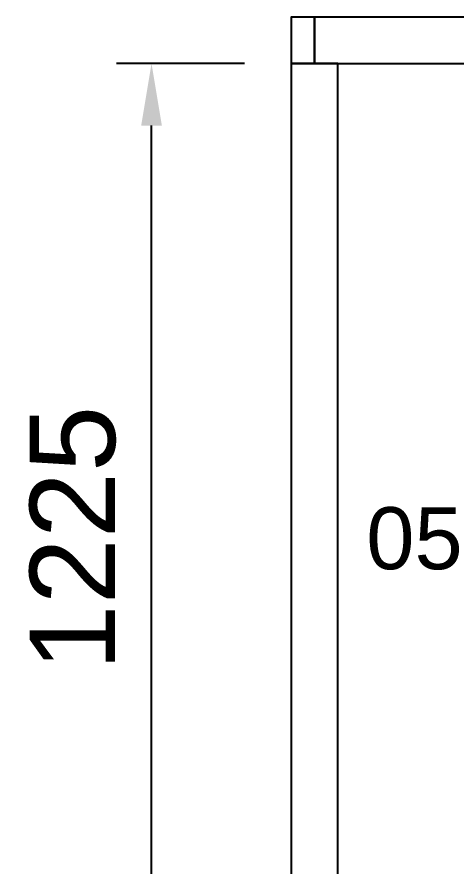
# Model space of a CAD drawing. Header units: millimetres. Extents: x -973 to 28250, y -35942 to 8545.
# Drawn here: x 4737 to 5304, y -22932 to -21835 of the extents above; entities that cross this region are included whole.
import ezdxf
from ezdxf.enums import TextEntityAlignment as Align

# ---------------------------------------------------------------- set-up
doc = ezdxf.new("R2010")
doc.units = ezdxf.units.MM
for name, color, linetype in [('R02_AKS', 8, 'Continuous'), ('R02_BAGLANTI', 3, 'Continuous'), ('R02_DUVAR', 7, 'Continuous'), ('R02_OLCU', 4, 'Continuous'), ('R02_OZEL', 6, 'Continuous')]:
    doc.layers.add(name, color=color, linetype=linetype)
doc.styles.get("Standard").update_dxf_attribs({"font": 'Arial.ttf'})
doc.dimstyles.new('ISO-25', dxfattribs={"dimtxt": 12, "dimasz": 3, "dimexe": 1.25, "dimexo": 0.625, "dimgap": 4, "dimtad": 1, "dimtxsty": 'Standard', "dimcen": 2.5, "dimadec": 0, "dimazin": 0, "dimtfac": 1, "dimtmove": 0, "dimatfit": 3, "dimfxl": 1, "dimarcsym": 0})

# ---------------------------------------------------------------- blocks, each defined once
blk = doc.blocks.new('R02_CK_I02_H_N1_N1_P')
blk.add_lwpolyline([(0, 0), (217.5, 0), (217.5, 60), (0, 60)], close=True)
blk = doc.blocks.new('R02_CK_I04_V_1_1_P')
blk.add_lwpolyline([(0, 0), (1225, 0), (1225, 60), (0, 60)], close=True)
blk = doc.blocks.new('*D331')
at = {"layer": 'Defpoints', "color": 0, "transparency": 16777216}
for p in [(4910, -21895), (5090, -21895), (5090, -23120)]:
    blk.add_point(p, dxfattribs=at)
at = {"layer": 'R02_OLCU', "color": 6, "lineweight": -2, "transparency": 16777216}
for p, q in [((5030, -21895), (4865, -21895)), ((4910, -23040), (4910, -21975)), ((5030, -23120), (4865, -23120))]:
    blk.add_line(p, q, dxfattribs=at)
at = {"layer": 'R02_OLCU', "color": 6, "transparency": 16777216}
for points in [[(4896.7, -21975), (4923.3, -21975), (4910, -21895)], [(4896.7, -23040), (4923.3, -23040), (4910, -23120)]]:
    blk.add_solid(points, dxfattribs=at)
at = {"layer": 'R02_OLCU', "color": 6, "transparency": 16777216, "insert": (4808.8, -22507.5), "char_height": 110, "attachment_point": 5, "rotation": 90}
blk.add_mtext('1225', dxfattribs=at)
blk = doc.blocks.new('R02_L')
blk.add_lwpolyline([(0, 0), (30, 0), (30, 60), (0, 60)], close=True)

msp = doc.modelspace()

# ---------------------------------------------------------------- block references
at = {"layer": 'R02_BAGLANTI'}
msp.add_blockref('R02_L', (5090, -21895), dxfattribs=at)
at = {"layer": 'R02_DUVAR'}
msp.add_blockref('R02_CK_I02_H_N1_N1_P', (5120, -21895), dxfattribs=at)
at = {"layer": 'R02_OZEL', "rotation": 90}
msp.add_blockref('R02_CK_I04_V_1_1_P', (5150, -23120), dxfattribs=at)

# ---------------------------------------------------------------- texts
at = {"layer": 'R02_AKS'}
msp.add_text('055', height=80, dxfattribs=at).set_placement((5280, -22507.5), align=Align.MIDDLE_CENTER)

# ---------------------------------------------------------------- dimensions: what is measured, and where the dimension line sits
at = {"layer": 'R02_OLCU'}
dim = msp.add_linear_dim(base=(4910, -21895), p1=(5090, -23120), p2=(5090, -21895), angle=90, dimstyle='ISO-25', override={"dimtxt": 110, "dimasz": 80, "dimexe": 45, "dimexo": 60, "dimgap": 45, "dimdec": 1, "dimclrd": 6, "dimclre": 6, "dimclrt": 6, "dimtix": 1, "dimatfit": 1}, dxfattribs=at)
dim.commit()
dim.dimension.update_dxf_attribs({"geometry": '*D331', "text_midpoint": (4808.84, -22507.5)})

doc.saveas('drawing.dxf')
